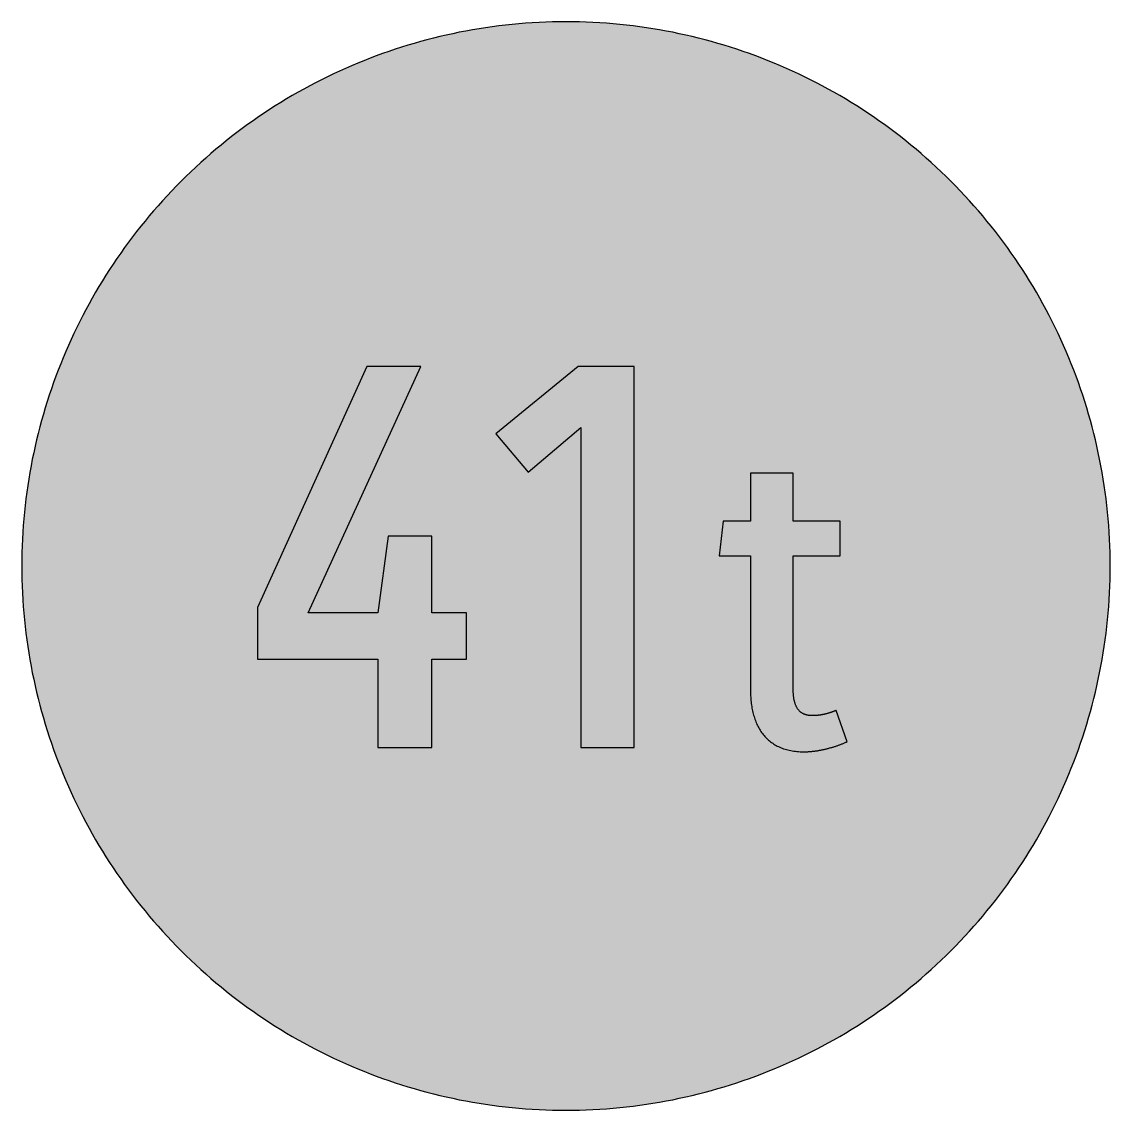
# Model space of a CAD drawing. Header units: millimetres. Extents: x 0 to 212, y 0 to 212.
import ezdxf

# ---------------------------------------------------------------- set-up
doc = ezdxf.new("R2010")
doc.units = ezdxf.units.MM

msp = doc.modelspace()

# ---------------------------------------------------------------- hatches: boundary and pattern name
for color, points in [(254, [(211.7189, 105.8869), (211.709, 107.2007), (211.6861, 108.5139), (211.6455, 109.8245), (211.5871, 111.1326), (211.5134, 112.4407), (211.4245, 113.7437), (211.3204, 115.0468), (211.201, 116.3447), (211.0638, 117.6426), (210.9114, 118.9355), (210.7413, 120.2258), (210.5584, 121.5136), (210.3577, 122.7988), (210.1418, 124.079), (209.9107, 125.3566), (209.6643, 126.6292), (209.4027, 127.8992), (209.1258, 129.1641), (208.8337, 130.4239), (208.5264, 131.6812), (208.2038, 132.936), (207.866, 134.1831), (207.5104, 135.4277), (207.1421, 136.6647), (206.7611, 137.8991), (206.3623, 139.1285), (205.9483, 140.3502), (205.5216, 141.5694), (205.0771, 142.781), (204.6199, 143.9901), (204.1474, 145.1915), (203.6623, 146.3853), (203.1619, 147.574), (202.6463, 148.7576), (202.1154, 149.9362), (201.5693, 151.1046), (201.0105, 152.2705), (200.439, 153.4262), (199.8523, 154.5768), (199.2503, 155.7198), (198.6356, 156.8577), (198.0057, 157.9855), (197.3605, 159.1081), (196.7052, 160.2232), (196.0321, 161.3281), (195.3489, 162.4279), (194.6504, 163.5176), (193.9366, 164.6022), (193.2102, 165.6766), (192.471, 166.7434), (191.7167, 167.8), (190.9521, 168.849), (190.1698, 169.8904), (189.3773, 170.9217), (188.5696, 171.9428), (187.7517, 172.9562), (186.9161, 173.9621), (186.0702, 174.9552), (185.2117, 175.9407), (184.338, 176.9161), (183.454, 177.8838), (182.5549, 178.8389), (181.643, 179.7837), (180.721, 180.7185), (179.7837, 181.643), (178.8389, 182.5549), (177.8838, 183.454), (176.9161, 184.338), (175.9407, 185.2117), (174.9552, 186.0702), (173.9621, 186.9161), (172.9562, 187.7492), (171.9428, 188.5696), (170.9217, 189.3773), (169.8904, 190.1698), (168.849, 190.9496), (167.8, 191.7167), (166.7408, 192.471), (165.6766, 193.2102), (164.6022, 193.9366), (163.5176, 194.6504), (162.4279, 195.3489), (161.3281, 196.0321), (160.2232, 196.7052), (159.1081, 197.3631), (157.9855, 198.0057), (156.8577, 198.6356), (155.7198, 199.2503), (154.5768, 199.8523), (153.4262, 200.439), (152.2705, 201.0131), (151.1046, 201.5719), (149.9362, 202.1154), (148.7576, 202.6463), (147.574, 203.1619), (146.3853, 203.6623), (145.1889, 204.15), (143.9875, 204.6199), (142.781, 205.0796), (141.5694, 205.5216), (140.3502, 205.9483), (139.1285, 206.3623), (137.8991, 206.7611), (136.6647, 207.1446), (135.4252, 207.5129), (134.1831, 207.866), (132.9334, 208.2038), (131.6812, 208.5264), (130.4239, 208.8337), (129.1641, 209.1284), (127.8966, 209.4052), (126.6292, 209.6668), (125.3541, 209.9132), (124.0765, 210.1444), (122.7963, 210.3603), (121.5136, 210.5584), (120.2258, 210.7438), (118.9355, 210.9114), (117.6401, 211.0638), (116.3447, 211.201), (115.0468, 211.3229), (113.7437, 211.4271), (112.4382, 211.516), (111.1326, 211.5896), (109.8245, 211.6455), (108.5113, 211.6861), (107.1982, 211.7115), (105.885, 211.7192), (104.5693, 211.7115), (103.2561, 211.6861), (101.9454, 211.6455), (100.6373, 211.5896), (99.3292, 211.516), (98.0262, 211.4271), (96.7232, 211.3229), (95.4253, 211.201), (94.1273, 211.0638), (92.8345, 210.9114), (91.5441, 210.7438), (90.2564, 210.5584), (88.9711, 210.3603), (87.691, 210.1444), (86.4133, 209.9132), (85.1408, 209.6668), (83.8708, 209.4052), (82.6059, 209.1284), (81.346, 208.8337), (80.0887, 208.5264), (78.834, 208.2038), (77.5868, 207.866), (76.3422, 207.5129), (75.1053, 207.1446), (73.8708, 206.7611), (72.6415, 206.3623), (71.4197, 205.9483), (70.2005, 205.5216), (68.9889, 205.0796), (67.7799, 204.6199), (66.5785, 204.15), (65.3847, 203.6623), (64.196, 203.1619), (63.0123, 202.6463), (61.8338, 202.1154), (60.6628, 201.5719), (59.4995, 201.0131), (58.3438, 200.439), (57.1932, 199.8523), (56.0502, 199.2503), (54.9123, 198.6356), (53.7845, 198.0057), (52.6618, 197.3631), (51.5468, 196.7052), (50.4419, 196.0321), (49.342, 195.3489), (48.2524, 194.6504), (47.1678, 193.9366), (46.0934, 193.2102), (45.0266, 192.471), (43.9699, 191.7167), (42.9209, 190.9496), (41.8795, 190.1698), (40.8483, 189.3773), (39.8272, 188.5696), (38.8137, 187.7492), (37.8079, 186.9161), (36.8148, 186.0702), (35.8292, 185.2117), (34.8539, 184.338), (33.8861, 183.454), (32.9311, 182.5549), (31.9862, 181.643), (31.049, 180.7185), (30.1269, 179.7837), (29.2151, 178.8389), (28.3159, 177.8838), (27.432, 176.9161), (26.5582, 175.9407), (25.6997, 174.9552), (24.8539, 173.9621), (24.0208, 172.9562), (23.2004, 171.9428), (22.3926, 170.9217), (21.6002, 169.8904), (20.8204, 168.849), (20.0533, 167.8), (19.2989, 166.7434), (18.5598, 165.6766), (17.8333, 164.6022), (17.1196, 163.5176), (16.4211, 162.4279), (15.7378, 161.3281), (15.0647, 160.2232), (14.4069, 159.1081), (13.7643, 157.9855), (13.1343, 156.8577), (12.5197, 155.7198), (11.9177, 154.5768), (11.3309, 153.4262), (10.7569, 152.2705), (10.1981, 151.1046), (9.6545, 149.9362), (9.1237, 148.7576), (8.6081, 147.574), (8.1077, 146.3853), (7.62, 145.1915), (7.1501, 143.9901), (6.6904, 142.781), (6.2484, 141.5694), (5.8217, 140.3502), (5.4077, 139.1285), (5.0089, 137.8991), (4.6253, 136.6647), (4.257, 135.4277), (3.904, 134.1831), (3.5662, 132.936), (3.2436, 131.6812), (2.9362, 130.4239), (2.6416, 129.1641), (2.3647, 127.8992), (2.1031, 126.6292), (1.8567, 125.3566), (1.6256, 124.079), (1.4097, 122.7988), (1.2116, 121.5136), (1.0262, 120.2258), (0.8585, 118.9355), (0.7061, 117.6426), (0.569, 116.3447), (0.447, 115.0468), (0.3429, 113.7437), (0.254, 112.4407), (0.1803, 111.1326), (0.1245, 109.8245), (0.0838, 108.5139), (0.0584, 107.2007), (0.0508, 105.885), (0.0584, 104.5718), (0.0838, 103.2586), (0.1245, 101.9454), (0.1803, 100.6373), (0.254, 99.3318), (0.3429, 98.0262), (0.447, 96.7232), (0.569, 95.4253), (0.7061, 94.1299), (0.8585, 92.8345), (1.0262, 91.5441), (1.2116, 90.2564), (1.4097, 88.9737), (1.6256, 87.6935), (1.8567, 86.4159), (2.1031, 85.1408), (2.3647, 83.8733), (2.6416, 82.6059), (2.9362, 81.346), (3.2436, 80.0887), (3.5662, 78.8365), (3.904, 77.5868), (4.257, 76.3448), (4.6253, 75.1053), (5.0089, 73.8708), (5.4077, 72.6415), (5.8217, 71.4197), (6.2484, 70.2005), (6.6904, 68.9889), (7.1501, 67.7824), (7.62, 66.581), (8.1077, 65.3847), (8.6081, 64.196), (9.1237, 63.0123), (9.6545, 61.8338), (10.1981, 60.6654), (10.7569, 59.4995), (11.3309, 58.3438), (11.9177, 57.1932), (12.5197, 56.0502), (13.1343, 54.9123), (13.7643, 53.7845), (14.4069, 52.6618), (15.0647, 51.5468), (15.7378, 50.4419), (16.4211, 49.342), (17.1196, 48.2524), (17.8333, 47.1678), (18.5598, 46.0934), (19.2989, 45.0291), (20.0533, 43.9699), (20.8204, 42.9209), (21.6002, 41.8795), (22.3926, 40.8483), (23.2004, 39.8272), (24.0208, 38.8137), (24.8539, 37.8079), (25.6997, 36.8148), (26.5582, 35.8292), (27.432, 34.8539), (28.3159, 33.8861), (29.2151, 32.9311), (30.1269, 31.9862), (31.049, 31.049), (31.9862, 30.1269), (32.9311, 29.2151), (33.8861, 28.3159), (34.8539, 27.432), (35.8292, 26.5582), (36.8148, 25.6997), (37.8079, 24.8539), (38.8137, 24.0182), (39.8272, 23.2004), (40.8483, 22.3926), (41.8795, 21.6002), (42.9209, 20.8178), (43.9699, 20.0533), (45.0266, 19.2989), (46.0934, 18.5598), (47.1678, 17.8333), (48.2524, 17.1196), (49.342, 16.4211), (50.4419, 15.7378), (51.5468, 15.0647), (52.6618, 14.4094), (53.7845, 13.7643), (54.9123, 13.1343), (56.0502, 12.5197), (57.1932, 11.9177), (58.3438, 11.3309), (59.4995, 10.7594), (60.6628, 10.2006), (61.8338, 9.6545), (63.0123, 9.1237), (64.196, 8.6081), (65.3847, 8.1077), (66.5785, 7.6225), (67.7799, 7.1501), (68.9889, 6.6929), (70.2005, 6.2484), (71.4197, 5.8217), (72.6415, 5.4077), (73.8708, 5.0089), (75.1053, 4.6279), (76.3422, 4.2596), (77.5868, 3.904), (78.834, 3.5662), (80.0887, 3.2436), (81.346, 2.9362), (82.6059, 2.6441), (83.8708, 2.3673), (85.1408, 2.1057), (86.4133, 1.8593), (87.691, 1.6281), (88.9711, 1.4122), (90.2564, 1.2116), (91.5441, 1.0287), (92.8345, 0.8585), (94.1273, 0.7061), (95.4253, 0.569), (96.7232, 0.4496), (98.0262, 0.3454), (99.3292, 0.2565), (100.6373, 0.1829), (101.9454, 0.1245), (103.2561, 0.0838), (104.5693, 0.061), (105.885, 0.0533), (107.1982, 0.061), (108.5113, 0.0838), (109.8245, 0.1245), (111.1326, 0.1829), (112.4382, 0.2565), (113.7437, 0.3454), (115.0468, 0.4496), (116.3447, 0.569), (117.6401, 0.7061), (118.9355, 0.8585), (120.2258, 1.0287), (121.5136, 1.2116), (122.7963, 1.4122), (124.0765, 1.6281), (125.3541, 1.8593), (126.6292, 2.1057), (127.8966, 2.3673), (129.1641, 2.6441), (130.4239, 2.9362), (131.6812, 3.2436), (132.9334, 3.5662), (134.1831, 3.904), (135.4252, 4.2596), (136.6647, 4.6279), (137.8991, 5.0089), (139.1285, 5.4077), (140.3502, 5.8217), (141.5694, 6.2484), (142.781, 6.6929), (143.9875, 7.1501), (145.1889, 7.6225), (146.3853, 8.1077), (147.574, 8.6081), (148.7576, 9.1237), (149.9362, 9.6545), (151.1046, 10.2006), (152.2705, 10.7594), (153.4262, 11.3309), (154.5768, 11.9177), (155.7198, 12.5197), (156.8577, 13.1343), (157.9855, 13.7643), (159.1081, 14.4094), (160.2232, 15.0647), (161.3281, 15.7378), (162.4279, 16.4211), (163.5176, 17.1196), (164.6022, 17.8333), (165.6766, 18.5598), (166.7408, 19.2989), (167.8, 20.0533), (168.849, 20.8178), (169.8904, 21.6002), (170.9217, 22.3926), (171.9428, 23.2004), (172.9562, 24.0182), (173.9621, 24.8539), (174.9552, 25.6997), (175.9407, 26.5582), (176.9161, 27.432), (177.8838, 28.3159), (178.8389, 29.2151), (179.7837, 30.1269), (180.721, 31.049), (181.643, 31.9862), (182.5549, 32.9311), (183.454, 33.8861), (184.338, 34.8539), (185.2117, 35.8292), (186.0702, 36.8148), (186.9161, 37.8079), (187.7517, 38.8137), (188.5696, 39.8272), (189.3773, 40.8483), (190.1698, 41.8795), (190.9521, 42.9209), (191.7167, 43.9699), (192.471, 45.0291), (193.2102, 46.0934), (193.9366, 47.1678), (194.6504, 48.2524), (195.3489, 49.342), (196.0321, 50.4419), (196.7052, 51.5468), (197.3605, 52.6618), (198.0057, 53.7845), (198.6356, 54.9123), (199.2503, 56.0502), (199.8523, 57.1932), (200.439, 58.3438), (201.0105, 59.4995), (201.5693, 60.6654), (202.1154, 61.8338), (202.6463, 63.0123), (203.1619, 64.196), (203.6623, 65.3847), (204.1474, 66.581), (204.6199, 67.7824), (205.0771, 68.9889), (205.5216, 70.2005), (205.9483, 71.4197), (206.3623, 72.6415), (206.7611, 73.8708), (207.1421, 75.1053), (207.5104, 76.3448), (207.866, 77.5868), (208.2038, 78.8365), (208.5264, 80.0887), (208.8337, 81.346), (209.1258, 82.6059), (209.4027, 83.8733), (209.6643, 85.1408), (209.9107, 86.4159), (210.1418, 87.6935), (210.3577, 88.9737), (210.5584, 90.2564), (210.7413, 91.5441), (210.9114, 92.8345), (211.0638, 94.1299), (211.201, 95.4253), (211.3204, 96.7232), (211.4245, 98.0262), (211.5134, 99.3318), (211.5871, 100.6373), (211.6455, 101.9454), (211.6861, 103.2586), (211.709, 104.5718), (211.7166, 105.885)]), (59, [(86.5547, 87.7531), (86.5547, 96.749), (79.78, 96.749), (79.78, 111.6718), (71.3133, 111.6718), (69.3028, 96.749), (55.7569, 96.749), (77.6633, 144.6911), (67.1862, 144.6911), (45.9133, 97.8073), (45.9133, 87.7531), (69.3028, 87.7531), (69.3028, 70.6092), (79.78, 70.6092), (79.78, 87.7531)]), (59, [(108.7797, 70.6092), (119.1507, 70.6092), (119.1507, 144.6911), (108.2506, 144.6911), (92.2694, 131.5678), (98.5132, 124.1594), (108.7797, 132.8371)]), (59, [(141.7712, 81.6155), (141.7726, 81.2952), (141.7803, 80.9777), (141.7904, 80.6628), (141.8057, 80.3504), (141.8285, 80.043), (141.8539, 79.7357), (141.8844, 79.4334), (141.9174, 79.1362), (141.9581, 78.8391), (142.0038, 78.547), (142.052, 78.2599), (142.1054, 77.9729), (142.1663, 77.691), (142.2298, 77.4141), (142.2984, 77.1398), (142.3721, 76.868), (142.4508, 76.6013), (142.5346, 76.3397), (142.6235, 76.0806), (142.715, 75.8266), (142.814, 75.5752), (142.9182, 75.3288), (143.0274, 75.0875), (143.1417, 74.8487), (143.2585, 74.6176), (143.383, 74.389), (143.5125, 74.1629), (143.6472, 73.9445), (143.7869, 73.7286), (143.9316, 73.5203), (144.0815, 73.3146), (144.2364, 73.1164), (144.3965, 72.9209), (144.5616, 72.7304), (144.7317, 72.5449), (144.9095, 72.3671), (145.0899, 72.1919), (145.2778, 72.0242), (145.4709, 71.8591), (145.669, 71.7017), (145.8722, 71.5493), (146.0805, 71.4045), (146.2938, 71.2622), (146.5148, 71.1276), (146.7383, 70.9981), (146.9695, 70.8762), (147.2057, 70.7593), (147.4495, 70.6476), (147.6959, 70.5434), (147.9499, 70.4444), (148.209, 70.3529), (148.4732, 70.2666), (148.7424, 70.1878), (149.0193, 70.1142), (149.3012, 70.0481), (149.5882, 69.9872), (149.8829, 69.9364), (150.18, 69.8881), (150.4848, 69.85), (150.7973, 69.817), (151.1122, 69.7916), (151.4348, 69.7738), (151.765, 69.7636), (152.0977, 69.7611), (152.2324, 69.7611), (152.367, 69.7636), (152.5016, 69.7662), (152.6362, 69.7687), (152.7708, 69.7738), (152.9055, 69.7789), (153.0401, 69.7865), (153.1747, 69.7941), (153.3093, 69.8043), (153.4414, 69.8144), (153.576, 69.8271), (153.7106, 69.8373), (153.8427, 69.8525), (153.9773, 69.8652), (154.1094, 69.8805), (154.244, 69.8983), (154.3761, 69.916), (154.5107, 69.9338), (154.6428, 69.9516), (154.7749, 69.9719), (154.9095, 69.9948), (155.0416, 70.0176), (155.1737, 70.0405), (155.3058, 70.0634), (155.4378, 70.0888), (155.5725, 70.1142), (155.7045, 70.1421), (155.8366, 70.17), (155.9687, 70.198), (156.1008, 70.2285), (156.2329, 70.2589), (156.3649, 70.2894), (156.497, 70.3224), (156.6291, 70.3555), (156.7586, 70.3885), (156.8907, 70.424), (157.0228, 70.4596), (157.1549, 70.4952), (157.287, 70.5333), (157.419, 70.5714), (157.5486, 70.6095), (157.6807, 70.6501), (157.8127, 70.6882), (157.9423, 70.7314), (158.0744, 70.772), (158.2064, 70.8152), (158.3385, 70.8584), (158.4681, 70.9041), (158.6001, 70.9473), (158.7297, 70.993), (158.8618, 71.0413), (158.9938, 71.087), (159.1234, 71.1352), (159.2555, 71.1835), (159.385, 71.2343), (159.5171, 71.2826), (159.6492, 71.3334), (159.7787, 71.3867), (159.9108, 71.4375), (160.0403, 71.4908), (160.1724, 71.5442), (160.3019, 71.5975), (160.434, 71.6534), (160.5661, 71.7067), (158.4494, 77.8051), (158.3563, 77.7697), (158.2674, 77.7342), (158.1785, 77.7011), (158.0896, 77.6681), (158.0032, 77.6351), (157.9169, 77.6021), (157.8331, 77.5716), (157.7492, 77.5411), (157.6654, 77.5106), (157.5816, 77.4827), (157.5003, 77.4548), (157.419, 77.4268), (157.3378, 77.4014), (157.259, 77.3735), (157.1803, 77.3481), (157.1015, 77.3227), (157.0253, 77.2998), (156.9466, 77.277), (156.8704, 77.2541), (156.7967, 77.2312), (156.7205, 77.2084), (156.6469, 77.1881), (156.5732, 77.1677), (156.4996, 77.1474), (156.4259, 77.1296), (156.3548, 77.1093), (156.2811, 77.0915), (156.21, 77.0738), (156.1389, 77.0585), (156.0703, 77.0407), (155.9992, 77.0255), (155.9306, 77.0103), (155.8595, 76.995), (155.7909, 76.9823), (155.7223, 76.9671), (155.6537, 76.9544), (155.5877, 76.9417), (155.5191, 76.9315), (155.4505, 76.9188), (155.3845, 76.9087), (155.3185, 76.8985), (155.2499, 76.8883), (155.1838, 76.8782), (155.1178, 76.8706), (155.0518, 76.8629), (154.9857, 76.8553), (154.9197, 76.8477), (154.8536, 76.8401), (154.7876, 76.8325), (154.7216, 76.8274), (154.6555, 76.8223), (154.5895, 76.8172), (154.5234, 76.8121), (154.4574, 76.8071), (154.3914, 76.8045), (154.3253, 76.7994), (154.2593, 76.7969), (154.1932, 76.7944), (154.1272, 76.7918), (154.0612, 76.7918), (153.9926, 76.7893), (153.9265, 76.7893), (153.8605, 76.7893), (153.7919, 76.7893), (153.6649, 76.7893), (153.543, 76.7944), (153.4211, 76.7994), (153.3042, 76.8096), (153.1874, 76.8223), (153.0731, 76.8375), (152.9639, 76.8553), (152.8547, 76.8756), (152.748, 76.8985), (152.6438, 76.9239), (152.5422, 76.9518), (152.4432, 76.9823), (152.3441, 77.0153), (152.2501, 77.0509), (152.1562, 77.089), (152.0673, 77.1296), (151.9784, 77.1754), (151.892, 77.2211), (151.8082, 77.2693), (151.7269, 77.3201), (151.6482, 77.3735), (151.572, 77.4319), (151.4958, 77.4903), (151.4221, 77.5513), (151.351, 77.6148), (151.2824, 77.6808), (151.2164, 77.7494), (151.1529, 77.8231), (151.0894, 77.8967), (151.0284, 77.9729), (150.97, 78.0517), (150.9141, 78.1329), (150.8582, 78.2142), (150.8074, 78.3006), (150.7566, 78.3895), (150.7084, 78.4809), (150.6601, 78.5724), (150.6144, 78.6689), (150.5737, 78.7679), (150.5306, 78.867), (150.4925, 78.9686), (150.4544, 79.0753), (150.4188, 79.182), (150.3858, 79.2912), (150.3528, 79.4029), (150.3223, 79.5172), (150.2943, 79.6341), (150.2689, 79.7509), (150.2435, 79.8728), (150.2207, 79.9973), (150.1978, 80.1218), (150.18, 80.2488), (150.1597, 80.3783), (150.1445, 80.5104), (150.1292, 80.645), (150.1165, 80.7822), (150.1038, 80.9219), (150.0937, 81.0616), (150.0861, 81.2038), (150.0784, 81.3486), (150.0734, 81.4959), (150.0708, 81.6458), (150.0683, 81.7982), (150.0683, 81.9506), (150.0685, 107.8615), (159.2132, 107.8615), (159.2132, 114.6344), (150.0685, 114.6344), (150.0685, 123.9488), (141.7712, 123.9488), (141.7712, 114.6344), (136.4368, 114.6344), (135.6748, 107.8615), (141.7712, 107.8615)])]:
    msp.add_hatch(color=color).paths.add_polyline_path(points)

# ---------------------------------------------------------------- linework, layer by layer
at = {"color": 254}
msp.add_lwpolyline([(211.7189, 105.8869), (211.709, 107.2007), (211.6861, 108.5139), (211.6455, 109.8245), (211.5871, 111.1326), (211.5134, 112.4407), (211.4245, 113.7437), (211.3204, 115.0468), (211.201, 116.3447), (211.0638, 117.6426), (210.9114, 118.9355), (210.7413, 120.2258), (210.5584, 121.5136), (210.3577, 122.7988), (210.1418, 124.079), (209.9107, 125.3566), (209.6643, 126.6292), (209.4027, 127.8992), (209.1258, 129.1641), (208.8337, 130.4239), (208.5264, 131.6812), (208.2038, 132.936), (207.866, 134.1831), (207.5104, 135.4277), (207.1421, 136.6647), (206.7611, 137.8991), (206.3623, 139.1285), (205.9483, 140.3502), (205.5216, 141.5694), (205.0771, 142.781), (204.6199, 143.9901), (204.1474, 145.1915), (203.6623, 146.3853), (203.1619, 147.574), (202.6463, 148.7576), (202.1154, 149.9362), (201.5693, 151.1046), (201.0105, 152.2705), (200.439, 153.4262), (199.8523, 154.5768), (199.2503, 155.7198), (198.6356, 156.8577), (198.0057, 157.9855), (197.3605, 159.1081), (196.7052, 160.2232), (196.0321, 161.3281), (195.3489, 162.4279), (194.6504, 163.5176), (193.9366, 164.6022), (193.2102, 165.6766), (192.471, 166.7434), (191.7167, 167.8), (190.9521, 168.849), (190.1698, 169.8904), (189.3773, 170.9217), (188.5696, 171.9428), (187.7517, 172.9562), (186.9161, 173.9621), (186.0702, 174.9552), (185.2117, 175.9407), (184.338, 176.9161), (183.454, 177.8838), (182.5549, 178.8389), (181.643, 179.7837), (180.721, 180.7185), (179.7837, 181.643), (178.8389, 182.5549), (177.8838, 183.454), (176.9161, 184.338), (175.9407, 185.2117), (174.9552, 186.0702), (173.9621, 186.9161), (172.9562, 187.7492), (171.9428, 188.5696), (170.9217, 189.3773), (169.8904, 190.1698), (168.849, 190.9496), (167.8, 191.7167), (166.7408, 192.471), (165.6766, 193.2102), (164.6022, 193.9366), (163.5176, 194.6504), (162.4279, 195.3489), (161.3281, 196.0321), (160.2232, 196.7052), (159.1081, 197.3631), (157.9855, 198.0057), (156.8577, 198.6356), (155.7198, 199.2503), (154.5768, 199.8523), (153.4262, 200.439), (152.2705, 201.0131), (151.1046, 201.5719), (149.9362, 202.1154), (148.7576, 202.6463), (147.574, 203.1619), (146.3853, 203.6623), (145.1889, 204.15), (143.9875, 204.6199), (142.781, 205.0796), (141.5694, 205.5216), (140.3502, 205.9483), (139.1285, 206.3623), (137.8991, 206.7611), (136.6647, 207.1446), (135.4252, 207.5129), (134.1831, 207.866), (132.9334, 208.2038), (131.6812, 208.5264), (130.4239, 208.8337), (129.1641, 209.1284), (127.8966, 209.4052), (126.6292, 209.6668), (125.3541, 209.9132), (124.0765, 210.1444), (122.7963, 210.3603), (121.5136, 210.5584), (120.2258, 210.7438), (118.9355, 210.9114), (117.6401, 211.0638), (116.3447, 211.201), (115.0468, 211.3229), (113.7437, 211.4271), (112.4382, 211.516), (111.1326, 211.5896), (109.8245, 211.6455), (108.5113, 211.6861), (107.1982, 211.7115), (105.885, 211.7192), (104.5693, 211.7115), (103.2561, 211.6861), (101.9454, 211.6455), (100.6373, 211.5896), (99.3292, 211.516), (98.0262, 211.4271), (96.7232, 211.3229), (95.4253, 211.201), (94.1273, 211.0638), (92.8345, 210.9114), (91.5441, 210.7438), (90.2564, 210.5584), (88.9711, 210.3603), (87.691, 210.1444), (86.4133, 209.9132), (85.1408, 209.6668), (83.8708, 209.4052), (82.6059, 209.1284), (81.346, 208.8337), (80.0887, 208.5264), (78.834, 208.2038), (77.5868, 207.866), (76.3422, 207.5129), (75.1053, 207.1446), (73.8708, 206.7611), (72.6415, 206.3623), (71.4197, 205.9483), (70.2005, 205.5216), (68.9889, 205.0796), (67.7799, 204.6199), (66.5785, 204.15), (65.3847, 203.6623), (64.196, 203.1619), (63.0123, 202.6463), (61.8338, 202.1154), (60.6628, 201.5719), (59.4995, 201.0131), (58.3438, 200.439), (57.1932, 199.8523), (56.0502, 199.2503), (54.9123, 198.6356), (53.7845, 198.0057), (52.6618, 197.3631), (51.5468, 196.7052), (50.4419, 196.0321), (49.342, 195.3489), (48.2524, 194.6504), (47.1678, 193.9366), (46.0934, 193.2102), (45.0266, 192.471), (43.9699, 191.7167), (42.9209, 190.9496), (41.8795, 190.1698), (40.8483, 189.3773), (39.8272, 188.5696), (38.8137, 187.7492), (37.8079, 186.9161), (36.8148, 186.0702), (35.8292, 185.2117), (34.8539, 184.338), (33.8861, 183.454), (32.9311, 182.5549), (31.9862, 181.643), (31.049, 180.7185), (30.1269, 179.7837), (29.2151, 178.8389), (28.3159, 177.8838), (27.432, 176.9161), (26.5582, 175.9407), (25.6997, 174.9552), (24.8539, 173.9621), (24.0208, 172.9562), (23.2004, 171.9428), (22.3926, 170.9217), (21.6002, 169.8904), (20.8204, 168.849), (20.0533, 167.8), (19.2989, 166.7434), (18.5598, 165.6766), (17.8333, 164.6022), (17.1196, 163.5176), (16.4211, 162.4279), (15.7378, 161.3281), (15.0647, 160.2232), (14.4069, 159.1081), (13.7643, 157.9855), (13.1343, 156.8577), (12.5197, 155.7198), (11.9177, 154.5768), (11.3309, 153.4262), (10.7569, 152.2705), (10.1981, 151.1046), (9.6545, 149.9362), (9.1237, 148.7576), (8.6081, 147.574), (8.1077, 146.3853), (7.62, 145.1915), (7.1501, 143.9901), (6.6904, 142.781), (6.2484, 141.5694), (5.8217, 140.3502), (5.4077, 139.1285), (5.0089, 137.8991), (4.6253, 136.6647), (4.257, 135.4277), (3.904, 134.1831), (3.5662, 132.936), (3.2436, 131.6812), (2.9362, 130.4239), (2.6416, 129.1641), (2.3647, 127.8992), (2.1031, 126.6292), (1.8567, 125.3566), (1.6256, 124.079), (1.4097, 122.7988), (1.2116, 121.5136), (1.0262, 120.2258), (0.8585, 118.9355), (0.7061, 117.6426), (0.569, 116.3447), (0.447, 115.0468), (0.3429, 113.7437), (0.254, 112.4407), (0.1803, 111.1326), (0.1245, 109.8245), (0.0838, 108.5139), (0.0584, 107.2007), (0.0508, 105.885), (0.0584, 104.5718), (0.0838, 103.2586), (0.1245, 101.9454), (0.1803, 100.6373), (0.254, 99.3318), (0.3429, 98.0262), (0.447, 96.7232), (0.569, 95.4253), (0.7061, 94.1299), (0.8585, 92.8345), (1.0262, 91.5441), (1.2116, 90.2564), (1.4097, 88.9737), (1.6256, 87.6935), (1.8567, 86.4159), (2.1031, 85.1408), (2.3647, 83.8733), (2.6416, 82.6059), (2.9362, 81.346), (3.2436, 80.0887), (3.5662, 78.8365), (3.904, 77.5868), (4.257, 76.3448), (4.6253, 75.1053), (5.0089, 73.8708), (5.4077, 72.6415), (5.8217, 71.4197), (6.2484, 70.2005), (6.6904, 68.9889), (7.1501, 67.7824), (7.62, 66.581), (8.1077, 65.3847), (8.6081, 64.196), (9.1237, 63.0123), (9.6545, 61.8338), (10.1981, 60.6654), (10.7569, 59.4995), (11.3309, 58.3438), (11.9177, 57.1932), (12.5197, 56.0502), (13.1343, 54.9123), (13.7643, 53.7845), (14.4069, 52.6618), (15.0647, 51.5468), (15.7378, 50.4419), (16.4211, 49.342), (17.1196, 48.2524), (17.8333, 47.1678), (18.5598, 46.0934), (19.2989, 45.0291), (20.0533, 43.9699), (20.8204, 42.9209), (21.6002, 41.8795), (22.3926, 40.8483), (23.2004, 39.8272), (24.0208, 38.8137), (24.8539, 37.8079), (25.6997, 36.8148), (26.5582, 35.8292), (27.432, 34.8539), (28.3159, 33.8861), (29.2151, 32.9311), (30.1269, 31.9862), (31.049, 31.049), (31.9862, 30.1269), (32.9311, 29.2151), (33.8861, 28.3159), (34.8539, 27.432), (35.8292, 26.5582), (36.8148, 25.6997), (37.8079, 24.8539), (38.8137, 24.0182), (39.8272, 23.2004), (40.8483, 22.3926), (41.8795, 21.6002), (42.9209, 20.8178), (43.9699, 20.0533), (45.0266, 19.2989), (46.0934, 18.5598), (47.1678, 17.8333), (48.2524, 17.1196), (49.342, 16.4211), (50.4419, 15.7378), (51.5468, 15.0647), (52.6618, 14.4094), (53.7845, 13.7643), (54.9123, 13.1343), (56.0502, 12.5197), (57.1932, 11.9177), (58.3438, 11.3309), (59.4995, 10.7594), (60.6628, 10.2006), (61.8338, 9.6545), (63.0123, 9.1237), (64.196, 8.6081), (65.3847, 8.1077), (66.5785, 7.6225), (67.7799, 7.1501), (68.9889, 6.6929), (70.2005, 6.2484), (71.4197, 5.8217), (72.6415, 5.4077), (73.8708, 5.0089), (75.1053, 4.6279), (76.3422, 4.2596), (77.5868, 3.904), (78.834, 3.5662), (80.0887, 3.2436), (81.346, 2.9362), (82.6059, 2.6441), (83.8708, 2.3673), (85.1408, 2.1057), (86.4133, 1.8593), (87.691, 1.6281), (88.9711, 1.4122), (90.2564, 1.2116), (91.5441, 1.0287), (92.8345, 0.8585), (94.1273, 0.7061), (95.4253, 0.569), (96.7232, 0.4496), (98.0262, 0.3454), (99.3292, 0.2565), (100.6373, 0.1829), (101.9454, 0.1245), (103.2561, 0.0838), (104.5693, 0.061), (105.885, 0.0533), (107.1982, 0.061), (108.5113, 0.0838), (109.8245, 0.1245), (111.1326, 0.1829), (112.4382, 0.2565), (113.7437, 0.3454), (115.0468, 0.4496), (116.3447, 0.569), (117.6401, 0.7061), (118.9355, 0.8585), (120.2258, 1.0287), (121.5136, 1.2116), (122.7963, 1.4122), (124.0765, 1.6281), (125.3541, 1.8593), (126.6292, 2.1057), (127.8966, 2.3673), (129.1641, 2.6441), (130.4239, 2.9362), (131.6812, 3.2436), (132.9334, 3.5662), (134.1831, 3.904), (135.4252, 4.2596), (136.6647, 4.6279), (137.8991, 5.0089), (139.1285, 5.4077), (140.3502, 5.8217), (141.5694, 6.2484), (142.781, 6.6929), (143.9875, 7.1501), (145.1889, 7.6225), (146.3853, 8.1077), (147.574, 8.6081), (148.7576, 9.1237), (149.9362, 9.6545), (151.1046, 10.2006), (152.2705, 10.7594), (153.4262, 11.3309), (154.5768, 11.9177), (155.7198, 12.5197), (156.8577, 13.1343), (157.9855, 13.7643), (159.1081, 14.4094), (160.2232, 15.0647), (161.3281, 15.7378), (162.4279, 16.4211), (163.5176, 17.1196), (164.6022, 17.8333), (165.6766, 18.5598), (166.7408, 19.2989), (167.8, 20.0533), (168.849, 20.8178), (169.8904, 21.6002), (170.9217, 22.3926), (171.9428, 23.2004), (172.9562, 24.0182), (173.9621, 24.8539), (174.9552, 25.6997), (175.9407, 26.5582), (176.9161, 27.432), (177.8838, 28.3159), (178.8389, 29.2151), (179.7837, 30.1269), (180.721, 31.049), (181.643, 31.9862), (182.5549, 32.9311), (183.454, 33.8861), (184.338, 34.8539), (185.2117, 35.8292), (186.0702, 36.8148), (186.9161, 37.8079), (187.7517, 38.8137), (188.5696, 39.8272), (189.3773, 40.8483), (190.1698, 41.8795), (190.9521, 42.9209), (191.7167, 43.9699), (192.471, 45.0291), (193.2102, 46.0934), (193.9366, 47.1678), (194.6504, 48.2524), (195.3489, 49.342), (196.0321, 50.4419), (196.7052, 51.5468), (197.3605, 52.6618), (198.0057, 53.7845), (198.6356, 54.9123), (199.2503, 56.0502), (199.8523, 57.1932), (200.439, 58.3438), (201.0105, 59.4995), (201.5693, 60.6654), (202.1154, 61.8338), (202.6463, 63.0123), (203.1619, 64.196), (203.6623, 65.3847), (204.1474, 66.581), (204.6199, 67.7824), (205.0771, 68.9889), (205.5216, 70.2005), (205.9483, 71.4197), (206.3623, 72.6415), (206.7611, 73.8708), (207.1421, 75.1053), (207.5104, 76.3448), (207.866, 77.5868), (208.2038, 78.8365), (208.5264, 80.0887), (208.8337, 81.346), (209.1258, 82.6059), (209.4027, 83.8733), (209.6643, 85.1408), (209.9107, 86.4159), (210.1418, 87.6935), (210.3577, 88.9737), (210.5584, 90.2564), (210.7413, 91.5441), (210.9114, 92.8345), (211.0638, 94.1299), (211.201, 95.4253), (211.3204, 96.7232), (211.4245, 98.0262), (211.5134, 99.3318), (211.5871, 100.6373), (211.6455, 101.9454), (211.6861, 103.2586), (211.709, 104.5718), (211.7166, 105.885), (211.7189, 105.8869)], dxfattribs=at)
at = {"color": 59}
for points in [[(86.5547, 87.7531), (86.5547, 96.749), (79.78, 96.749), (79.78, 111.6718), (71.3133, 111.6718), (69.3028, 96.749), (55.7569, 96.749), (77.6633, 144.6911), (67.1862, 144.6911), (45.9133, 97.8073), (45.9133, 87.7531), (69.3028, 87.7531), (69.3028, 70.6092), (79.78, 70.6092), (79.78, 87.7531), (86.5547, 87.7531)], [(108.7797, 70.6092), (119.1507, 70.6092), (119.1507, 144.6911), (108.2506, 144.6911), (92.2694, 131.5678), (98.5132, 124.1594), (108.7797, 132.8371), (108.7797, 70.6092)], [(141.7712, 81.6155), (141.7726, 81.2952), (141.7803, 80.9777), (141.7904, 80.6628), (141.8057, 80.3504), (141.8285, 80.043), (141.8539, 79.7357), (141.8844, 79.4334), (141.9174, 79.1362), (141.9581, 78.8391), (142.0038, 78.547), (142.052, 78.2599), (142.1054, 77.9729), (142.1663, 77.691), (142.2298, 77.4141), (142.2984, 77.1398), (142.3721, 76.868), (142.4508, 76.6013), (142.5346, 76.3397), (142.6235, 76.0806), (142.715, 75.8266), (142.814, 75.5752), (142.9182, 75.3288), (143.0274, 75.0875), (143.1417, 74.8487), (143.2585, 74.6176), (143.383, 74.389), (143.5125, 74.1629), (143.6472, 73.9445), (143.7869, 73.7286), (143.9316, 73.5203), (144.0815, 73.3146), (144.2364, 73.1164), (144.3965, 72.9209), (144.5616, 72.7304), (144.7317, 72.5449), (144.9095, 72.3671), (145.0899, 72.1919), (145.2778, 72.0242), (145.4709, 71.8591), (145.669, 71.7017), (145.8722, 71.5493), (146.0805, 71.4045), (146.2938, 71.2622), (146.5148, 71.1276), (146.7383, 70.9981), (146.9695, 70.8762), (147.2057, 70.7593), (147.4495, 70.6476), (147.6959, 70.5434), (147.9499, 70.4444), (148.209, 70.3529), (148.4732, 70.2666), (148.7424, 70.1878), (149.0193, 70.1142), (149.3012, 70.0481), (149.5882, 69.9872), (149.8829, 69.9364), (150.18, 69.8881), (150.4848, 69.85), (150.7973, 69.817), (151.1122, 69.7916), (151.4348, 69.7738), (151.765, 69.7636), (152.0977, 69.7611), (152.2324, 69.7611), (152.367, 69.7636), (152.5016, 69.7662), (152.6362, 69.7687), (152.7708, 69.7738), (152.9055, 69.7789), (153.0401, 69.7865), (153.1747, 69.7941), (153.3093, 69.8043), (153.4414, 69.8144), (153.576, 69.8271), (153.7106, 69.8373), (153.8427, 69.8525), (153.9773, 69.8652), (154.1094, 69.8805), (154.244, 69.8983), (154.3761, 69.916), (154.5107, 69.9338), (154.6428, 69.9516), (154.7749, 69.9719), (154.9095, 69.9948), (155.0416, 70.0176), (155.1737, 70.0405), (155.3058, 70.0634), (155.4378, 70.0888), (155.5725, 70.1142), (155.7045, 70.1421), (155.8366, 70.17), (155.9687, 70.198), (156.1008, 70.2285), (156.2329, 70.2589), (156.3649, 70.2894), (156.497, 70.3224), (156.6291, 70.3555), (156.7586, 70.3885), (156.8907, 70.424), (157.0228, 70.4596), (157.1549, 70.4952), (157.287, 70.5333), (157.419, 70.5714), (157.5486, 70.6095), (157.6807, 70.6501), (157.8127, 70.6882), (157.9423, 70.7314), (158.0744, 70.772), (158.2064, 70.8152), (158.3385, 70.8584), (158.4681, 70.9041), (158.6001, 70.9473), (158.7297, 70.993), (158.8618, 71.0413), (158.9938, 71.087), (159.1234, 71.1352), (159.2555, 71.1835), (159.385, 71.2343), (159.5171, 71.2826), (159.6492, 71.3334), (159.7787, 71.3867), (159.9108, 71.4375), (160.0403, 71.4908), (160.1724, 71.5442), (160.3019, 71.5975), (160.434, 71.6534), (160.5661, 71.7067), (158.4494, 77.8051), (158.3563, 77.7697), (158.2674, 77.7342), (158.1785, 77.7011), (158.0896, 77.6681), (158.0032, 77.6351), (157.9169, 77.6021), (157.8331, 77.5716), (157.7492, 77.5411), (157.6654, 77.5106), (157.5816, 77.4827), (157.5003, 77.4548), (157.419, 77.4268), (157.3378, 77.4014), (157.259, 77.3735), (157.1803, 77.3481), (157.1015, 77.3227), (157.0253, 77.2998), (156.9466, 77.277), (156.8704, 77.2541), (156.7967, 77.2312), (156.7205, 77.2084), (156.6469, 77.1881), (156.5732, 77.1677), (156.4996, 77.1474), (156.4259, 77.1296), (156.3548, 77.1093), (156.2811, 77.0915), (156.21, 77.0738), (156.1389, 77.0585), (156.0703, 77.0407), (155.9992, 77.0255), (155.9306, 77.0103), (155.8595, 76.995), (155.7909, 76.9823), (155.7223, 76.9671), (155.6537, 76.9544), (155.5877, 76.9417), (155.5191, 76.9315), (155.4505, 76.9188), (155.3845, 76.9087), (155.3185, 76.8985), (155.2499, 76.8883), (155.1838, 76.8782), (155.1178, 76.8706), (155.0518, 76.8629), (154.9857, 76.8553), (154.9197, 76.8477), (154.8536, 76.8401), (154.7876, 76.8325), (154.7216, 76.8274), (154.6555, 76.8223), (154.5895, 76.8172), (154.5234, 76.8121), (154.4574, 76.8071), (154.3914, 76.8045), (154.3253, 76.7994), (154.2593, 76.7969), (154.1932, 76.7944), (154.1272, 76.7918), (154.0612, 76.7918), (153.9926, 76.7893), (153.9265, 76.7893), (153.8605, 76.7893), (153.7919, 76.7893), (153.6649, 76.7893), (153.543, 76.7944), (153.4211, 76.7994), (153.3042, 76.8096), (153.1874, 76.8223), (153.0731, 76.8375), (152.9639, 76.8553), (152.8547, 76.8756), (152.748, 76.8985), (152.6438, 76.9239), (152.5422, 76.9518), (152.4432, 76.9823), (152.3441, 77.0153), (152.2501, 77.0509), (152.1562, 77.089), (152.0673, 77.1296), (151.9784, 77.1754), (151.892, 77.2211), (151.8082, 77.2693), (151.7269, 77.3201), (151.6482, 77.3735), (151.572, 77.4319), (151.4958, 77.4903), (151.4221, 77.5513), (151.351, 77.6148), (151.2824, 77.6808), (151.2164, 77.7494), (151.1529, 77.8231), (151.0894, 77.8967), (151.0284, 77.9729), (150.97, 78.0517), (150.9141, 78.1329), (150.8582, 78.2142), (150.8074, 78.3006), (150.7566, 78.3895), (150.7084, 78.4809), (150.6601, 78.5724), (150.6144, 78.6689), (150.5737, 78.7679), (150.5306, 78.867), (150.4925, 78.9686), (150.4544, 79.0753), (150.4188, 79.182), (150.3858, 79.2912), (150.3528, 79.4029), (150.3223, 79.5172), (150.2943, 79.6341), (150.2689, 79.7509), (150.2435, 79.8728), (150.2207, 79.9973), (150.1978, 80.1218), (150.18, 80.2488), (150.1597, 80.3783), (150.1445, 80.5104), (150.1292, 80.645), (150.1165, 80.7822), (150.1038, 80.9219), (150.0937, 81.0616), (150.0861, 81.2038), (150.0784, 81.3486), (150.0734, 81.4959), (150.0708, 81.6458), (150.0683, 81.7982), (150.0683, 81.9506), (150.0685, 107.8615), (159.2132, 107.8615), (159.2132, 114.6344), (150.0685, 114.6344), (150.0685, 123.9488), (141.7712, 123.9488), (141.7712, 114.6344), (136.4368, 114.6344), (135.6748, 107.8615), (141.7712, 107.8615), (141.7712, 81.6155)]]:
    msp.add_lwpolyline(points, dxfattribs=at)

doc.saveas('drawing.dxf')
